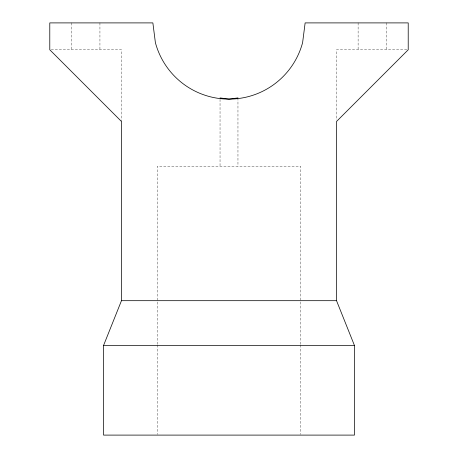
<?xml version="1.0" encoding="UTF-8"?>
<svg xmlns="http://www.w3.org/2000/svg" width="458" height="458" viewBox="0 0 458 458"><rect width="100%" height="100%" fill="white"/><g stroke="black" fill="none" stroke-linecap="round" stroke-linejoin="round"><path stroke-width="0.34" stroke-dasharray="2.29 1.72" d="M51.204 49.785L121.467 49.785L121.467 121.467M406.796 49.785L336.533 49.785L336.533 120.048M386.632 22.9L386.632 49.785M358.116 22.9L358.116 49.785M300.688 344.301L300.688 166.271L157.312 166.271L157.312 344.301M300.688 345.017L300.688 434.384M237.96 97.926L237.96 166.271M220.04 99.352L220.04 166.271M157.312 345.017L157.312 434.384M99.936 22.9L99.936 49.785M71.316 22.9L71.316 49.785"/><path stroke-width="0.69" d="M103.548 345.492L121.467 300.688L121.467 121.467L49.785 49.785L49.785 22.9L152.869 22.9L155.388 42.623A76.205 76.205 0 0 0 302.612 42.623L305.131 22.9L408.215 22.9L408.215 49.785L336.533 121.467L336.533 300.688L354.452 345.492L354.452 435.1L103.548 435.1L103.548 345.492L354.452 345.492M237.96 97.926L229 99.105L220.04 97.926M121.467 300.688L336.533 300.688"/></g></svg>
